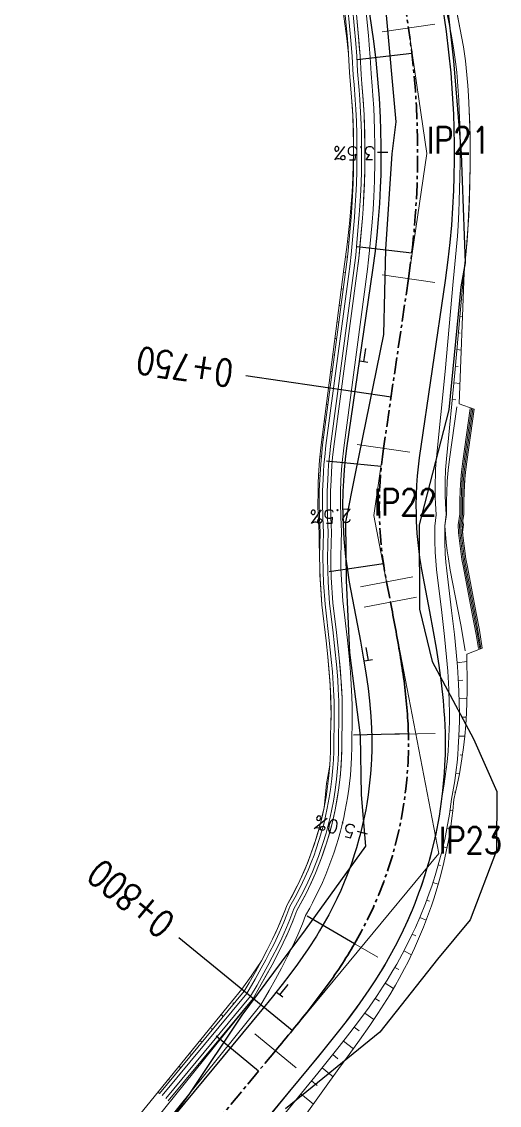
# Model space of a CAD drawing. Extents: x 337736 to 342003, y 3067251 to 3069533.
# Drawn here: x 338776.3 to 338812.1, y 3068754.5 to 3068835.9 of the extents above; entities that cross this region are included whole.
import ezdxf
from ezdxf.enums import TextEntityAlignment as Align

# ---------------------------------------------------------------- set-up
doc = ezdxf.new("R2010")
doc.units = 0
doc.header["$MEASUREMENT"] = 0
doc.linetypes.add('Center', pattern=[2, 1.25, -0.25, 0.25, -0.25])
for name, color, linetype, lineweight in [('BEC', 3, 'Continuous', 13), ('BES', 3, 'Continuous', 13), ('CFHatchLines', 4, 'Continuous', 0), ('Chainage', 7, 'Continuous', 25), ('Drain', 3, 'Continuous', 9), ('IP_Line', 150, 'Continuous', 9), ('LeftRoadExtreme', 7, 'Continuous', 13), ('RC', 9, 'Center', 30), ('Retaining Wall', 140, 'Continuous', 9), ('RightRoadExtreme', 7, 'Continuous', 13), ('Road Width', 6, 'Continuous', 25), ('Shoulder', 30, 'Continuous', 15)]:
    doc.layers.add(name, color=color, linetype=linetype, lineweight=lineweight)
for name, color, linetype in [('IPName', 7, 'Continuous'), ('RoadEdge', 51, 'Continuous'), ('Super-Elevation', 1, 'Continuous')]:
    doc.layers.add(name, color=color, linetype=linetype)
doc.styles.get("Standard").update_dxf_attribs({"font": 'simplex.shx'})

msp = doc.modelspace()

# ---------------------------------------------------------------- linework, layer by layer
at = {"layer": 'BEC'}
for points in [[(338807.3, 3068835.699), (338803.342, 3068835.122)], [(338807.295, 3068816.309), (338803.337, 3068816.889)], [(338805.426, 3068803.555), (338801.469, 3068804.135)], [(338805.636, 3068794.197), (338801.709, 3068793.441)], [(338807.308, 3068782.446), (338803.309, 3068782.352)], [(338803.007, 3068765.645), (338799.546, 3068767.649)]]:
    msp.add_lwpolyline(points, dxfattribs=at)
at = {"layer": 'BES'}
for points in [[(338807.3, 3068835.699), (338803.342, 3068835.122)], [(338807.295, 3068816.309), (338803.337, 3068816.889)], [(338805.426, 3068803.555), (338801.469, 3068804.135)], [(338805.636, 3068794.197), (338801.709, 3068793.441)], [(338805.93, 3068792.675), (338802.002, 3068791.918)], [(338796.885, 3068757.336), (338793.804, 3068759.887)]]:
    msp.add_lwpolyline(points, dxfattribs=at)
at = {"layer": 'CFHatchLines'}
for p, q in [((338800.596, 3068835.607), (338800.556, 3068835.602)), ((338809.299, 3068834.789), (338809.299, 3068834.789)), ((338800.751, 3068834.394), (338800.717, 3068834.389)), ((338800.839, 3068833.236), (338800.839, 3068833.236)), ((338809.517, 3068833.481), (338809.517, 3068833.481)), ((338800.904, 3068832.078), (338800.904, 3068832.078)), ((338809.679, 3068832.165), (338809.679, 3068832.165)), ((338801.003, 3068830.924), (338801.003, 3068830.924)), ((338809.784, 3068830.843), (338809.784, 3068830.843)), ((338801.086, 3068829.769), (338801.086, 3068829.769)), ((338809.864, 3068829.52), (338809.864, 3068829.52)), ((338801.147, 3068828.613), (338801.147, 3068828.613)), ((338809.919, 3068828.195), (338809.919, 3068828.195)), ((338801.186, 3068827.456), (338801.186, 3068827.456)), ((338809.948, 3068826.869), (338809.948, 3068826.869)), ((338801.2, 3068826.299), (338801.198, 3068826.299)), ((338801.197, 3068825.141), (338801.178, 3068825.141)), ((338809.951, 3068825.543), (338809.951, 3068825.543)), ((338809.929, 3068824.218), (338809.929, 3068824.218)), ((338801.151, 3068823.984), (338801.135, 3068823.985)), ((338801.118, 3068822.827), (338801.07, 3068822.83)), ((338809.896, 3068822.892), (338809.9, 3068822.892)), ((338801.014, 3068821.674), (338800.983, 3068821.676)), ((338809.842, 3068821.566), (338809.849, 3068821.566)), ((338800.951, 3068820.518), (338800.874, 3068820.525)), ((338809.769, 3068820.242), (338809.773, 3068820.241)), ((338800.797, 3068819.37), (338800.743, 3068819.376)), ((338809.665, 3068818.918), (338809.671, 3068818.917)), ((338800.742, 3068818.211), (338800.59, 3068818.231)), ((338809.541, 3068817.595), (338809.544, 3068817.595)), ((338800.521, 3068817.054), (338800.447, 3068817.065)), ((338809.414, 3068816.273), (338809.46, 3068816.266)), ((338800.43, 3068815.804), (338800.287, 3068815.825)), ((338800.197, 3068814.575), (338800.127, 3068814.585)), ((338809.3, 3068815.01), (338809.356, 3068815.001)), ((338809.188, 3068813.763), (338809.367, 3068813.737)), ((338800.101, 3068813.326), (338799.966, 3068813.345)), ((338799.872, 3068812.096), (338799.806, 3068812.106)), ((338809.075, 3068812.516), (338809.198, 3068812.498)), ((338808.963, 3068811.269), (338809.276, 3068811.223)), ((338799.772, 3068810.847), (338799.645, 3068810.866)), ((338799.546, 3068809.617), (338799.485, 3068809.626)), ((338808.85, 3068810.022), (338809.041, 3068809.994)), ((338808.73, 3068808.777), (338809.185, 3068808.71)), ((338799.443, 3068808.369), (338799.324, 3068808.386)), ((338799.221, 3068807.138), (338799.164, 3068807.146)), ((338808.605, 3068807.531), (338808.872, 3068807.492)), ((338799.114, 3068805.89), (338799.004, 3068805.906)), ((338810.136, 3068806.044), (338810.136, 3068806.044)), ((338798.896, 3068804.658), (338798.843, 3068804.666)), ((338809.962, 3068804.806), (338809.962, 3068804.806)), ((338798.783, 3068803.243), (338798.681, 3068803.254)), ((338809.787, 3068803.568), (338809.787, 3068803.568)), ((338809.636, 3068802.456), (338809.636, 3068802.456)), ((338798.625, 3068801.811), (338798.576, 3068801.814)), ((338809.54, 3068801.474), (338809.54, 3068801.474)), ((338809.485, 3068800.489), (338809.485, 3068800.489)), ((338798.624, 3068800.37), (338798.53, 3068800.372)), ((338798.59, 3068798.931), (338798.544, 3068798.931)), ((338809.471, 3068799.504), (338809.471, 3068799.504)), ((338809.402, 3068798.514), (338809.402, 3068798.514)), ((338798.705, 3068797.497), (338798.619, 3068797.492)), ((338809.379, 3068797.52), (338809.379, 3068797.52)), ((338809.482, 3068796.532), (338809.482, 3068796.532)), ((338798.651, 3068796.047), (338798.645, 3068796.047)), ((338809.626, 3068795.55), (338809.626, 3068795.55)), ((338798.669, 3068794.592), (338798.669, 3068794.592)), ((338809.828, 3068794.466), (338809.828, 3068794.466)), ((338810.064, 3068793.239), (338810.064, 3068793.239)), ((338798.744, 3068793.132), (338798.744, 3068793.132)), ((338798.842, 3068791.84), (338798.842, 3068791.84)), ((338810.303, 3068791.989), (338810.303, 3068791.989)), ((338810.54, 3068790.707), (338810.54, 3068790.707)), ((338798.992, 3068790.601), (338798.992, 3068790.601)), ((338799.134, 3068789.386), (338799.134, 3068789.386)), ((338810.768, 3068789.39), (338810.768, 3068789.39)), ((338799.26, 3068788.197), (338799.26, 3068788.197)), ((338808.966, 3068787.745), (338809.698, 3068787.852)), ((338799.366, 3068787.036), (338799.366, 3068787.036)), ((338799.445, 3068785.902), (338799.445, 3068785.902)), ((338809.06, 3068786.396), (338809.389, 3068786.436)), ((338809.12, 3068785.026), (338809.705, 3068785.079)), ((338799.494, 3068784.798), (338799.494, 3068784.798)), ((338799.508, 3068783.725), (338799.508, 3068783.725)), ((338809.393, 3068783.652), (338809.648, 3068783.666)), ((338799.483, 3068782.685), (338799.483, 3068782.685)), ((338809.104, 3068782.233), (338809.539, 3068782.24)), ((338799.468, 3068781.674), (338799.468, 3068781.674)), ((338799.446, 3068780.668), (338799.446, 3068780.668)), ((338809.192, 3068780.822), (338809.371, 3068780.818)), ((338799.366, 3068779.664), (338799.349, 3068779.666)), ((338808.862, 3068779.43), (338809.144, 3068779.411)), ((338799.278, 3068778.663), (338799.157, 3068778.678)), ((338799.105, 3068777.672), (338799.077, 3068777.676)), ((338808.757, 3068778.033), (338808.859, 3068778.022)), ((338798.944, 3068776.679), (338798.944, 3068776.679)), ((338808.44, 3068776.664), (338808.645, 3068776.633)), ((338798.715, 3068775.699), (338798.715, 3068775.699)), ((338808.202, 3068775.288), (338808.329, 3068775.263)), ((338798.445, 3068774.73), (338798.445, 3068774.73)), ((338798.135, 3068773.772), (338798.135, 3068773.772)), ((338807.907, 3068773.924), (338808.211, 3068773.852)), ((338797.786, 3068772.829), (338797.786, 3068772.829)), ((338807.555, 3068772.573), (338807.731, 3068772.524)), ((338797.398, 3068771.901), (338797.398, 3068771.901)), ((338807.148, 3068771.239), (338807.546, 3068771.108)), ((338796.971, 3068770.989), (338796.971, 3068770.989)), ((338796.507, 3068770.097), (338796.507, 3068770.097)), ((338806.685, 3068769.922), (338806.906, 3068769.839)), ((338796.067, 3068769.175), (338796.067, 3068769.175)), ((338795.672, 3068768.194), (338795.672, 3068768.194)), ((338806.168, 3068768.625), (338806.651, 3068768.421)), ((338795.224, 3068767.198), (338795.224, 3068767.198)), ((338805.597, 3068767.352), (338805.858, 3068767.229)), ((338794.728, 3068766.188), (338794.728, 3068766.188)), ((338804.974, 3068766.103), (338805.532, 3068765.81)), ((338794.189, 3068765.165), (338794.178, 3068765.174)), ((338804.294, 3068764.873), (338804.589, 3068764.701)), ((338793.612, 3068764.129), (338793.559, 3068764.171)), ((338793.004, 3068763.079), (338792.807, 3068763.241)), ((338803.575, 3068763.688), (338804.196, 3068763.294)), ((338792.227, 3068762.134), (338792.133, 3068762.212)), ((338802.823, 3068762.545), (338803.149, 3068762.323)), ((338802.046, 3068761.441), (338802.727, 3068760.947)), ((338791.433, 3068761.174), (338791.255, 3068761.322)), ((338790.636, 3068760.211), (338790.552, 3068760.281)), ((338801.252, 3068760.372), (338801.608, 3068760.101)), ((338789.838, 3068759.249), (338789.679, 3068759.381)), ((338800.447, 3068759.334), (338801.19, 3068758.747)), ((338788.966, 3068758.348), (338788.891, 3068758.411)), ((338799.637, 3068758.323), (338800.025, 3068758.008)), ((338788.244, 3068757.323), (338788.103, 3068757.44)), ((338798.833, 3068757.33), (338799.657, 3068756.652)), ((338787.381, 3068756.415), (338787.315, 3068756.47)), ((338798.039, 3068756.354), (338798.48, 3068755.989)), ((338786.65, 3068755.397), (338786.527, 3068755.499)), ((338797.25, 3068755.385), (338798.191, 3068754.605))]:
    msp.add_line(p, q, dxfattribs=at)
at = {"layer": 'Chainage'}
for p, q in [((338804.012, 3068807.699), (338793.128, 3068809.294)), ((338796.603, 3068760.139), (338788.085, 3068767.099))]:
    msp.add_line(p, q, dxfattribs=at)
at = {"layer": 'Drain'}
for points in [[(338800.518, 3068836.859), (338800.708, 3068834.866), (338800.789, 3068833.931), (338800.854, 3068833.004), (338800.904, 3068832.078), (338801.056, 3068830.231), (338801.113, 3068829.307), (338801.157, 3068828.382), (338801.186, 3068827.456), (338801.201, 3068826.53), (338801.202, 3068825.604), (338801.188, 3068824.678), (338801.16, 3068823.752), (338801.118, 3068822.827), (338801.062, 3068821.903), (338801.01, 3068821.21), (338800.766, 3068818.441), (338800.628, 3068817.291), (338798.878, 3068804.102), (338798.783, 3068803.243), (338798.732, 3068802.669), (338798.659, 3068801.52), (338798.629, 3068800.658), (338798.621, 3068799.795), (338798.644, 3068798.645), (338798.705, 3068797.497), (338798.669, 3068796.629), (338798.654, 3068795.758), (338798.662, 3068794.884), (338798.692, 3068794.009), (338798.812, 3068792.089), (338799.134, 3068789.386), (338799.26, 3068788.197), (338799.347, 3068787.266), (338799.417, 3068786.352), (338799.458, 3068785.679), (338799.487, 3068785.017), (338799.507, 3068784.15), (338799.498, 3068783.097), (338799.461, 3068782.278), (338799.468, 3068781.674), (338799.46, 3068781.07), (338799.414, 3068780.065), (338799.346, 3068779.263), (338799.252, 3068778.463), (338799.132, 3068777.667), (338798.985, 3068776.876), (338798.857, 3068776.286), (338798.715, 3068775.699), (338798.558, 3068775.116), (338798.386, 3068774.537), (338798.201, 3068773.963), (338798, 3068773.393), (338797.786, 3068772.829), (338797.558, 3068772.27), (338797.232, 3068771.534), (338796.971, 3068770.989), (338796.603, 3068770.274), (338796.208, 3068769.562), (338795.992, 3068768.98), (338795.672, 3068768.194), (338795.318, 3068767.398), (338795.031, 3068766.796), (338794.728, 3068766.188), (338794.3, 3068765.371), (338793.847, 3068764.545), (338793.373, 3068763.711), (338793.004, 3068763.079), (338786.65, 3068755.397)], [(338800.766, 3068836.895), (338801.018, 3068834.196), (338801.087, 3068833.266), (338801.169, 3068831.871), (338801.233, 3068831.176), (338801.321, 3068830.017), (338801.363, 3068829.321), (338801.407, 3068828.392), (338801.436, 3068827.462), (338801.451, 3068826.532), (338801.452, 3068825.602), (338801.438, 3068824.672), (338801.41, 3068823.743), (338801.368, 3068822.814), (338801.327, 3068822.118), (338801.26, 3068821.19), (338801.014, 3068818.41), (338800.934, 3068817.716), (338800.81, 3068816.759), (338799.126, 3068804.068), (338799.032, 3068803.216), (338798.981, 3068802.646), (338798.94, 3068802.076), (338798.909, 3068801.506), (338798.879, 3068800.649), (338798.871, 3068799.793), (338798.894, 3068798.651), (338798.919, 3068798.081), (338798.954, 3068797.511), (338798.918, 3068796.649), (338798.903, 3068795.785), (338798.917, 3068794.628), (338798.953, 3068793.758), (338799.057, 3068792.136), (338799.406, 3068789.191), (338799.552, 3068787.771), (338799.613, 3068787.075), (338799.706, 3068785.712), (338799.743, 3068784.825), (338799.756, 3068784.173), (338799.752, 3068783.321), (338799.733, 3068782.695), (338799.711, 3068782.284), (338799.718, 3068781.673), (338799.71, 3068781.064), (338799.687, 3068780.454), (338799.649, 3068779.845), (338799.574, 3068779.035), (338799.472, 3068778.228), (338799.378, 3068777.626), (338799.23, 3068776.826), (338799.101, 3068776.23), (338798.957, 3068775.637), (338798.798, 3068775.048), (338798.625, 3068774.463), (338798.372, 3068773.69), (338798.235, 3068773.307), (338798.019, 3068772.737), (338797.788, 3068772.172), (338797.543, 3068771.614), (338797.195, 3068770.879), (338796.823, 3068770.155), (338796.425, 3068769.437), (338796.205, 3068768.849), (338795.966, 3068768.256), (338795.616, 3068767.457), (338795.235, 3068766.65), (338794.929, 3068766.039), (338794.608, 3068765.425), (338794.274, 3068764.805), (338793.808, 3068763.973), (338793.198, 3068762.921), (338786.842, 3068755.238)], [(338801.112, 3068836.946), (338801.365, 3068834.243), (338801.434, 3068833.308), (338801.501, 3068832.138), (338801.62, 3068830.74), (338801.67, 3068830.04), (338801.725, 3068829.106), (338801.765, 3068828.172), (338801.786, 3068827.471), (338801.801, 3068826.535), (338801.802, 3068825.6), (338801.788, 3068824.665), (338801.76, 3068823.73), (338801.717, 3068822.795), (338801.627, 3068821.395), (338801.448, 3068819.298), (338801.361, 3068818.366), (338801.222, 3068817.204), (338799.473, 3068804.022), (338799.408, 3068803.459), (338799.33, 3068802.614), (338799.289, 3068802.05), (338799.258, 3068801.485), (338799.229, 3068800.637), (338799.221, 3068799.79), (338799.244, 3068798.66), (338799.304, 3068797.531), (338799.266, 3068796.678), (338799.25, 3068795.536), (338799.263, 3068794.677), (338799.298, 3068793.816), (338799.401, 3068792.203), (338799.64, 3068790.224), (338799.777, 3068789.014), (338799.939, 3068787.362), (338800.011, 3068786.439), (338800.053, 3068785.757), (338800.091, 3068784.864), (338800.104, 3068784.205), (338800.102, 3068783.343), (338800.061, 3068782.293), (338800.068, 3068781.673), (338800.06, 3068781.055), (338800.036, 3068780.436), (338799.998, 3068779.819), (338799.922, 3068778.997), (338799.819, 3068778.179), (338799.688, 3068777.364), (338799.573, 3068776.756), (338799.442, 3068776.152), (338799.296, 3068775.55), (338799.135, 3068774.953), (338798.898, 3068774.163), (338798.564, 3068773.187), (338798.344, 3068772.609), (338798.11, 3068772.036), (338797.776, 3068771.282), (338797.417, 3068770.539), (338797.131, 3068769.99), (338796.727, 3068769.261), (338796.425, 3068768.467), (338796.174, 3068767.866), (338795.812, 3068767.057), (338795.519, 3068766.446), (338795.104, 3068765.625), (338794.776, 3068765.006), (338794.318, 3068764.173), (338793.961, 3068763.544), (338793.469, 3068762.7), (338787.112, 3068755.015)], [(338801.359, 3068836.982), (338801.593, 3068834.512), (338801.683, 3068833.338), (338801.767, 3068831.929), (338801.831, 3068831.227), (338801.92, 3068830.057), (338801.986, 3068828.884), (338802.015, 3068828.181), (338802.036, 3068827.477), (338802.051, 3068826.537), (338802.052, 3068825.598), (338802.038, 3068824.659), (338802.01, 3068823.72), (338801.967, 3068822.782), (338801.91, 3068821.845), (338801.858, 3068821.142), (338801.609, 3068818.334), (338801.469, 3068817.168), (338799.72, 3068803.988), (338799.628, 3068803.151), (338799.579, 3068802.591), (338799.508, 3068801.47), (338799.479, 3068800.629), (338799.471, 3068799.787), (338799.494, 3068798.666), (338799.553, 3068797.546), (338799.516, 3068796.699), (338799.499, 3068795.849), (338799.504, 3068794.997), (338799.531, 3068794.142), (338799.646, 3068792.25), (338799.914, 3068790.026), (338800.023, 3068789.059), (338800.186, 3068787.402), (338800.242, 3068786.705), (338800.301, 3068785.79), (338800.332, 3068785.114), (338800.353, 3068784.228), (338800.351, 3068783.359), (338800.34, 3068782.931), (338800.311, 3068782.299), (338800.318, 3068781.673), (338800.31, 3068781.048), (338800.296, 3068780.632), (338800.262, 3068780.008), (338800.192, 3068779.177), (338800.095, 3068778.35), (338799.97, 3068777.526), (338799.818, 3068776.707), (338799.685, 3068776.096), (338799.538, 3068775.488), (338799.376, 3068774.885), (338799.198, 3068774.286), (338799.006, 3068773.691), (338798.799, 3068773.101), (338798.577, 3068772.517), (338798.34, 3068771.939), (338798.003, 3068771.177), (338797.64, 3068770.426), (338797.352, 3068769.872), (338796.944, 3068769.136), (338796.717, 3068768.536), (338796.384, 3068767.729), (338796.112, 3068767.119), (338795.722, 3068766.301), (338795.517, 3068765.889), (338795.086, 3068765.061), (338794.631, 3068764.228), (338794.156, 3068763.388), (338793.663, 3068762.541), (338787.305, 3068754.855)]]:
    msp.add_lwpolyline(points, dxfattribs=at)
at = {"layer": 'IP_Line'}
for points in [[(338805.321, 3068835.411), (338806.694, 3068826.004), (338805.316, 3068816.599)], [(338803.447, 3068803.845), (338802.71, 3068798.813), (338803.673, 3068793.819)], [(338803.966, 3068792.296), (338807.604, 3068773.419), (338795.344, 3068758.612)]]:
    msp.add_lwpolyline(points, dxfattribs=at)
at = {"layer": 'LeftRoadExtreme'}
msp.add_lwpolyline([(338808.766, 3068837.558), (338809.106, 3068835.832), (338809.299, 3068834.789), (338809.433, 3068834.005), (338809.597, 3068832.956), (338809.655, 3068832.429), (338809.765, 3068831.108), (338809.819, 3068830.314), (338809.877, 3068829.255), (338809.927, 3068827.93), (338809.948, 3068826.869), (338809.953, 3068826.074), (338809.946, 3068825.013), (338809.892, 3068822.626), (338809.836, 3068821.301), (338809.755, 3068819.976), (338809.648, 3068818.653), (338809.486, 3068817.067), (338809.131, 3068807.202), (338810.24, 3068806.787), (338809.686, 3068802.847), (338809.636, 3068802.456), (338809.574, 3068801.867), (338809.513, 3068801.08), (338809.485, 3068800.489), (338809.472, 3068799.898), (338809.474, 3068798.912), (338809.402, 3068798.514), (338809.395, 3068798.316), (338809.433, 3068798.12), (338809.379, 3068797.52), (338809.415, 3068797.124), (338809.482, 3068796.532), (338809.563, 3068795.942), (338809.626, 3068795.55), (338809.733, 3068794.957), (338810.399, 3068791.48), (338810.633, 3068790.185), (338810.855, 3068788.854), (338809.682, 3068788.396), (338809.705, 3068787.578), (338809.718, 3068786.753), (338809.716, 3068785.64), (338809.698, 3068784.798), (338809.663, 3068783.95), (338809.611, 3068783.097), (338809.539, 3068782.24), (338809.445, 3068781.385), (338809.33, 3068780.535), (338809.144, 3068779.411), (338808.98, 3068778.575), (338808.729, 3068777.471), (338808.645, 3068776.633), (338808.577, 3068776.074), (338808.457, 3068775.239), (338808.317, 3068774.406), (338808.155, 3068773.575), (338807.973, 3068772.749), (338807.77, 3068771.926), (338807.623, 3068771.38), (338807.467, 3068770.836), (338807.215, 3068770.025), (338807.036, 3068769.488), (338806.751, 3068768.687), (338806.445, 3068767.892), (338806.23, 3068767.366), (338805.773, 3068766.325), (338805.282, 3068765.298), (338805.023, 3068764.791), (338804.614, 3068764.031), (338804.337, 3068763.538), (338803.911, 3068762.812), (338803.474, 3068762.101), (338803.029, 3068761.404), (338802.424, 3068760.496), (338801.655, 3068759.393), (338800.88, 3068758.322), (338800.104, 3068757.279), (338788.411, 3068740.957)], dxfattribs=at)
at = {"layer": 'RC', "linetype": 'Center'}
msp.add_lwpolyline([(338801.837, 3068859.283), (338805.321, 3068835.411), (338805.321, 3068835.411, -0.072736), (338805.316, 3068816.599), (338805.316, 3068816.599), (338803.447, 3068803.845), (338803.447, 3068803.845, 0.084164), (338803.673, 3068793.819), (338803.673, 3068793.819), (338803.966, 3068792.296), (338804.013, 3068792.051), (338804.061, 3068791.805), (338804.108, 3068791.56), (338804.155, 3068791.314), (338804.201, 3068791.068), (338804.248, 3068790.823), (338804.294, 3068790.577), (338804.34, 3068790.331), (338804.386, 3068790.086), (338804.431, 3068789.84), (338804.475, 3068789.594), (338804.519, 3068789.348), (338804.562, 3068789.101), (338804.605, 3068788.855), (338804.647, 3068788.608), (338804.688, 3068788.362), (338804.728, 3068788.115), (338804.768, 3068787.868), (338804.806, 3068787.621), (338804.844, 3068787.374), (338804.88, 3068787.127), (338804.916, 3068786.879), (338804.95, 3068786.632), (338804.983, 3068786.384), (338805.015, 3068786.136), (338805.046, 3068785.888), (338805.075, 3068785.64), (338805.103, 3068785.391), (338805.129, 3068785.142), (338805.154, 3068784.894), (338805.177, 3068784.645), (338805.199, 3068784.396), (338805.219, 3068784.147), (338805.237, 3068783.897), (338805.254, 3068783.648), (338805.269, 3068783.398), (338805.282, 3068783.149), (338805.293, 3068782.899), (338805.302, 3068782.649), (338805.308, 3068782.399, -0.138011), (338801.276, 3068766.647), (338801.15, 3068766.431), (338801.023, 3068766.216), (338800.893, 3068766.002), (338800.762, 3068765.79), (338800.629, 3068765.578), (338800.494, 3068765.367), (338800.359, 3068765.157), (338800.221, 3068764.948), (338800.082, 3068764.74), (338799.942, 3068764.533), (338799.801, 3068764.327), (338799.659, 3068764.122), (338799.515, 3068763.917), (338799.37, 3068763.713), (338799.224, 3068763.51), (338799.077, 3068763.308), (338798.929, 3068763.107), (338798.78, 3068762.906), (338798.63, 3068762.706), (338798.479, 3068762.507), (338798.327, 3068762.308), (338798.175, 3068762.11), (338798.021, 3068761.912), (338797.867, 3068761.715), (338797.713, 3068761.519), (338797.558, 3068761.323), (338797.402, 3068761.127), (338797.246, 3068760.932), (338797.089, 3068760.737), (338796.932, 3068760.543), (338796.774, 3068760.349), (338796.616, 3068760.155), (338796.458, 3068759.962), (338796.299, 3068759.768), (338796.14, 3068759.575), (338795.981, 3068759.383), (338795.822, 3068759.19), (338795.663, 3068758.997), (338795.504, 3068758.804), (338795.344, 3068758.612), (338778.486, 3068738.25)], format="xyb", dxfattribs=at)
at = {"layer": 'Retaining Wall'}
for points in [[(338808.954, 3068806.975), (338808.399, 3068803.031), (338808.301, 3068802.205), (338808.23, 3068801.375), (338808.186, 3068800.544), (338808.172, 3068799.92), (338808.175, 3068798.88), (338808.039, 3068798.039), (338808.083, 3068797.412), (338808.143, 3068796.787), (338808.219, 3068796.163), (338808.31, 3068795.541), (338808.456, 3068794.711), (338809.026, 3068791.748), (338809.261, 3068790.477), (338809.571, 3068788.651)], [(338809.944, 3068806.83), (338809.389, 3068802.89), (338809.295, 3068802.096), (338809.241, 3068801.499), (338809.193, 3068800.702), (338809.172, 3068799.903), (338809.174, 3068798.905), (338809.037, 3068798.097), (338809.08, 3068797.495), (338809.16, 3068796.694), (338809.238, 3068796.096), (338809.33, 3068795.5), (338809.438, 3068794.901), (338810.104, 3068791.426), (338810.383, 3068789.87), (338810.559, 3068788.807)], [(338810.043, 3068806.816), (338809.488, 3068802.876), (338809.394, 3068802.085), (338809.327, 3068801.292), (338809.285, 3068800.498), (338809.272, 3068799.901), (338809.274, 3068798.907), (338809.137, 3068798.103), (338809.18, 3068797.503), (338809.237, 3068796.905), (338809.309, 3068796.309), (338809.396, 3068795.714), (338809.498, 3068795.122), (338810.249, 3068791.188), (338810.436, 3068790.15), (338810.657, 3068788.823)], [(338810.141, 3068806.801), (338809.587, 3068802.862), (338809.493, 3068802.074), (338809.426, 3068801.285), (338809.385, 3068800.494), (338809.372, 3068799.9), (338809.374, 3068798.91), (338809.237, 3068798.108), (338809.279, 3068797.511), (338809.336, 3068796.916), (338809.408, 3068796.322), (338809.527, 3068795.533), (338810.348, 3068791.206), (338810.58, 3068789.904), (338810.756, 3068788.838)], [(338810.24, 3068806.787), (338809.686, 3068802.847), (338809.593, 3068802.064), (338809.526, 3068801.277), (338809.485, 3068800.489), (338809.472, 3068799.898), (338809.474, 3068798.912), (338809.337, 3068798.114), (338809.396, 3068797.322), (338809.458, 3068796.729), (338809.507, 3068796.335), (338809.626, 3068795.55), (338809.733, 3068794.957), (338810.399, 3068791.48), (338810.633, 3068790.185), (338810.855, 3068788.854)], [(338810.24, 3068806.787), (338809.686, 3068802.847), (338809.593, 3068802.064), (338809.526, 3068801.277), (338809.485, 3068800.489), (338809.472, 3068799.898), (338809.474, 3068798.912), (338809.337, 3068798.114), (338809.396, 3068797.322), (338809.458, 3068796.729), (338809.507, 3068796.335), (338809.626, 3068795.55), (338809.733, 3068794.957), (338810.399, 3068791.48), (338810.633, 3068790.185), (338810.855, 3068788.854)]]:
    msp.add_lwpolyline(points, dxfattribs=at)
at = {"layer": 'RightRoadExtreme'}
msp.add_lwpolyline([(338800.39, 3068836.841), (338800.688, 3068834.619), (338800.774, 3068833.929), (338800.823, 3068833.467), (338800.904, 3068832.078), (338801.056, 3068830.231), (338801.137, 3068828.845), (338801.18, 3068827.688), (338801.198, 3068826.762), (338801.196, 3068826.067), (338801.178, 3068825.141), (338801.146, 3068824.216), (338801.085, 3068823.061), (338801.003, 3068821.907), (338800.921, 3068820.985), (338800.85, 3068820.295), (338800.714, 3068819.147), (338800.59, 3068818.231), (338800.479, 3068817.312), (338798.773, 3068804.116), (338798.655, 3068802.966), (338798.576, 3068801.814), (338798.55, 3068801.238), (338798.534, 3068800.661), (338798.531, 3068799.507), (338798.567, 3068798.355), (338798.619, 3068797.492), (338798.622, 3068796.914), (338798.654, 3068795.758), (338798.662, 3068794.884), (338798.679, 3068794.301), (338798.707, 3068793.716), (338798.812, 3068792.089), (338799.134, 3068789.386), (338799.26, 3068788.197), (338799.366, 3068787.036), (338799.432, 3068786.127), (338799.479, 3068785.236), (338799.5, 3068784.581), (338799.508, 3068783.725), (338799.498, 3068783.097), (338799.461, 3068782.278), (338799.468, 3068781.674), (338799.46, 3068781.07), (338799.414, 3068780.065), (338799.314, 3068779.468), (338799.157, 3068778.678), (338799.097, 3068777.877), (338798.983, 3068776.876), (338798.901, 3068776.482), (338798.764, 3068775.894), (338798.612, 3068775.31), (338798.502, 3068774.923), (338798.264, 3068774.154), (338798, 3068773.393), (338797.711, 3068772.642), (338797.398, 3068771.901), (338797.059, 3068771.17), (338796.79, 3068770.63), (338796.507, 3068770.097), (338796.208, 3068769.562), (338795.992, 3068768.98), (338795.755, 3068768.391), (338795.499, 3068767.797), (338795.129, 3068766.997), (338794.728, 3068766.188), (338794.3, 3068765.371), (338794.178, 3068765.174), (338794.046, 3068764.982), (338793.507, 3068764.213), (338792.807, 3068763.241), (338792.04, 3068762.289), (338780.223, 3068747.736)], dxfattribs=at)
at = {"layer": 'Road Width'}
for points in [[(338804.513, 3068859.975), (338808.133, 3068835.165), (338808.326, 3068833.614), (338808.484, 3068832.058), (338808.605, 3068830.499), (338808.69, 3068828.938), (338808.727, 3068827.897), (338808.751, 3068826.594), (338808.751, 3068825.552), (338808.73, 3068824.249), (338808.694, 3068823.207), (338808.628, 3068821.906), (338808.536, 3068820.606), (338808.42, 3068819.309), (338808.278, 3068818.014), (338808.075, 3068816.463), (338806.124, 3068803.127), (338806.041, 3068802.451), (338805.976, 3068801.773), (338805.927, 3068801.093), (338805.896, 3068800.413), (338805.881, 3068799.505), (338805.884, 3068799.051), (338805.904, 3068798.37), (338805.956, 3068797.463), (338805.994, 3068797.01), (338806.065, 3068796.333), (338806.152, 3068795.657), (338806.295, 3068794.76), (338806.899, 3068791.604), (338807.178, 3068790.102), (338807.397, 3068788.833), (338807.598, 3068787.545), (338807.773, 3068786.24), (338807.914, 3068784.916), (338807.979, 3068784.113), (338808.013, 3068783.574), (338808.057, 3068782.488), (338808.067, 3068781.397), (338808.057, 3068780.851), (338808.026, 3068780.033), (338807.994, 3068779.488), (338807.929, 3068778.672), (338807.874, 3068778.129), (338807.775, 3068777.316), (338807.612, 3068776.237), (338807.517, 3068775.7), (338807.357, 3068774.897), (338807.239, 3068774.364), (338807.046, 3068773.568), (338806.907, 3068773.04), (338806.681, 3068772.253), (338806.519, 3068771.732), (338806.261, 3068770.955), (338806.078, 3068770.441), (338805.787, 3068769.676), (338805.583, 3068769.169), (338805.26, 3068768.417), (338804.92, 3068767.672), (338804.56, 3068766.937), (338804.31, 3068766.452), (338803.92, 3068765.732), (338803.507, 3068765.014), (338803.227, 3068764.548), (338802.796, 3068763.862), (338802.353, 3068763.189), (338801.9, 3068762.529), (338801.439, 3068761.881), (338800.813, 3068761.034), (338800.178, 3068760.206), (338799.377, 3068759.194), (338798.572, 3068758.203), (338780.553, 3068736.435)], [(338799.116, 3068858.887), (338802.684, 3068834.423), (338802.861, 3068832.997), (338803.005, 3068831.568), (338803.117, 3068830.136), (338803.195, 3068828.702), (338803.229, 3068827.744), (338803.251, 3068826.548), (338803.251, 3068825.59), (338803.232, 3068824.393), (338803.199, 3068823.436), (338803.138, 3068822.24), (338803.054, 3068821.046), (338802.947, 3068819.854), (338802.817, 3068818.664), (338802.63, 3068817.239), (338800.673, 3068803.86), (338800.574, 3068803.047), (338800.495, 3068802.233), (338800.437, 3068801.416), (338800.399, 3068800.598), (338800.381, 3068799.507), (338800.385, 3068798.961), (338800.408, 3068798.142), (338800.472, 3068797.053), (338800.517, 3068796.509), (338800.602, 3068795.694), (338800.707, 3068794.882), (338800.879, 3068793.804), (338801.721, 3068789.369), (338801.931, 3068788.173), (338802.121, 3068786.987), (338802.284, 3068785.813), (338802.391, 3068784.881), (338802.493, 3068783.725), (338802.544, 3068782.809), (338802.564, 3068782.126), (338802.568, 3068781.672), (338802.564, 3068781.218), (338802.544, 3068780.537), (338802.521, 3068780.084), (338802.472, 3068779.404), (338802.431, 3068778.952), (338802.354, 3068778.275), (338802.293, 3068777.825), (338802.188, 3068777.152), (338802.109, 3068776.705), (338801.976, 3068776.036), (338801.879, 3068775.593), (338801.718, 3068774.931), (338801.602, 3068774.492), (338801.414, 3068773.837), (338801.279, 3068773.403), (338801.064, 3068772.757), (338800.912, 3068772.329), (338800.67, 3068771.692), (338800.5, 3068771.271), (338800.232, 3068770.645), (338799.948, 3068770.025), (338799.649, 3068769.413), (338799.335, 3068768.809), (338799.005, 3068768.213), (338798.656, 3068767.617), (338798.417, 3068767.226), (338797.789, 3068766.258), (338797.393, 3068765.681), (338796.985, 3068765.107), (338796.421, 3068764.345), (338795.839, 3068763.586), (338795.089, 3068762.638), (338794.318, 3068761.689), (338776.309, 3068739.933)]]:
    msp.add_lwpolyline(points, dxfattribs=at)
at = {"layer": 'RoadEdge'}
for points in [[(338808.167, 3068837.69, 1397.694), (338808.702, 3068832.942, 1398.189), (338809.262, 3068825.984, 1398.838), (338809.566, 3068817.789, 1399.692), (338809.242, 3068815.986, 1399.898), (338808.349, 3068806.747, 1401.021), (338806.119, 3068798.103, 1401.72), (338806.147, 3068791.775, 1402.115), (338807.095, 3068787.829, 1402.357), (338810.195, 3068782.045, 1402.661), (338811.954, 3068778.082, 1402.862), (338811.912, 3068773.659, 1402.986), (338809.942, 3068768.437, 1403.138), (338807.489, 3068765.494, 1403.24), (338803.178, 3068759.997, 1403.401), (338796.103, 3068754.25, 1403.816)], [(338803.625, 3068836.655, 1397.624), (338804.381, 3068828.373, 1399.094), (338804.071, 3068825.974, 1399.204), (338803.606, 3068818.799, 1399.981), (338803.449, 3068812.394, 1400.302), (338801.319, 3068801.958, 1401.252), (338800.604, 3068798.314, 1401.456), (338800.636, 3068793.924, 1401.733), (338800.882, 3068788.511, 1402.695), (338801.704, 3068782.296, 1402.224), (338801.77, 3068777.826, 1403.074), (338802.091, 3068773.978, 1403.279), (338797.568, 3068767.701, 1403.154), (338792.823, 3068761.278, 1403.247), (338788.898, 3068755.398, 1403.654), (338785.196, 3068750.314, 1403.859)]]:
    msp.add_polyline3d(points, dxfattribs=at)
at = {"layer": 'Shoulder'}
for points in [[(338807.927, 3068837.941), (338808.364, 3068835.725), (338808.509, 3068834.952), (338808.688, 3068833.918), (338808.851, 3068832.881), (338808.932, 3068832.098), (338809.017, 3068831.052), (338809.087, 3068830.005), (338809.128, 3068829.22), (338809.169, 3068828.171), (338809.194, 3068827.122), (338809.203, 3068826.073), (338809.199, 3068825.286), (338809.18, 3068824.237), (338809.126, 3068822.402), (338809.093, 3068821.615), (338809.036, 3068820.566), (338808.982, 3068819.781), (338808.896, 3068818.734), (338808.737, 3068817.165), (338808.672, 3068816.378), (338808.063, 3068809.632), (338807.417, 3068803.172), (338807.355, 3068802.308), (338807.334, 3068801.876), (338807.317, 3068801.228), (338807.316, 3068800.581), (338807.325, 3068800.15), (338807.34, 3068799.719), (338807.385, 3068798.86), (338807.29, 3068797.995), (338807.285, 3068797.562), (338807.29, 3068796.912), (338807.323, 3068796.043), (338807.367, 3068795.391), (338807.427, 3068794.739), (338807.819, 3068791.52), (338808.025, 3068789.729), (338808.179, 3068788.164), (338808.264, 3068787.106), (338808.343, 3068785.769), (338808.38, 3068784.687), (338808.388, 3068784.142), (338808.386, 3068783.321), (338808.354, 3068782.221), (338808.285, 3068781.12), (338808.21, 3068780.299), (338808.148, 3068779.753), (338807.997, 3068778.666), (338807.811, 3068777.587), (338807.738, 3068777.046), (338807.612, 3068776.237), (338807.466, 3068775.432), (338807.239, 3068774.364), (338806.978, 3068773.304), (338806.758, 3068772.515), (338806.601, 3068771.992), (338806.349, 3068771.213), (338805.983, 3068770.185), (338805.686, 3068769.422), (338805.477, 3068768.918), (338805.149, 3068768.168), (338804.92, 3068767.672), (338804.436, 3068766.694), (338804.182, 3068766.21), (338803.786, 3068765.494), (338803.368, 3068764.78), (338803.085, 3068764.318), (338802.65, 3068763.636), (338802.353, 3068763.189), (338801.747, 3068762.311), (338800.971, 3068761.244), (338800.338, 3068760.412), (338799.538, 3068759.395), (338797.304, 3068756.638), (338786.092, 3068742.876)], [(338808.669, 3068838.049), (338809.205, 3068835.311), (338809.433, 3068834.005), (338809.597, 3068832.956), (338809.655, 3068832.429), (338809.765, 3068831.108), (338809.819, 3068830.314), (338809.877, 3068829.255), (338809.919, 3068828.195), (338809.944, 3068827.134), (338809.953, 3068826.074), (338809.946, 3068825.013), (338809.875, 3068822.362), (338809.829, 3068821.301), (338809.766, 3068820.242), (338809.709, 3068819.447), (338809.642, 3068818.653), (338809.481, 3068817.068), (338808.805, 3068809.524), (338808.16, 3068803.066), (338808.1, 3068802.226), (338808.069, 3068801.387), (338808.064, 3068800.968), (338808.069, 3068800.34), (338808.09, 3068799.713), (338808.134, 3068798.879), (338808.039, 3068798.039), (338808.035, 3068797.829), (338808.032, 3068797.408), (338808.041, 3068796.775), (338808.078, 3068795.931), (338808.125, 3068795.298), (338808.188, 3068794.66), (338808.556, 3068791.659), (338808.763, 3068789.858), (338808.896, 3068788.544), (338808.987, 3068787.477), (338809.075, 3068786.124), (338809.101, 3068785.576), (338809.127, 3068784.75), (338809.138, 3068783.916), (338809.135, 3068783.357), (338809.104, 3068782.233), (338809.056, 3068781.389), (338809.012, 3068780.827), (338808.959, 3068780.267), (338808.896, 3068779.709), (338808.786, 3068778.874), (338808.654, 3068778.044), (338808.555, 3068777.493), (338808.397, 3068776.388), (338808.202, 3068775.288), (338808.032, 3068774.468), (338807.773, 3068773.382), (338807.478, 3068772.305), (338807.318, 3068771.77), (338807.06, 3068770.974), (338806.877, 3068770.446), (338806.586, 3068769.661), (338806.168, 3068768.625), (338805.832, 3068767.858), (338805.597, 3068767.352), (338805.103, 3068766.35), (338804.843, 3068765.856), (338804.438, 3068765.123), (338804.153, 3068764.632), (338803.721, 3068763.921), (338803.427, 3068763.456), (338802.975, 3068762.77), (338802.359, 3068761.878), (338801.73, 3068761.009), (338800.931, 3068759.953), (338800.123, 3068758.926), (338798.515, 3068756.938), (338786.67, 3068742.398)], [(338802.101, 3068837.09), (338802.314, 3068834.853), (338802.375, 3068834.14), (338802.443, 3068833.19), (338802.513, 3068832.001), (338802.598, 3068831.054), (338802.652, 3068830.343), (338802.711, 3068829.394), (338802.746, 3068828.682), (338802.779, 3068827.732), (338802.801, 3068826.544), (338802.799, 3068825.355), (338802.768, 3068823.93), (338802.716, 3068822.742), (338802.658, 3068821.793), (338802.586, 3068820.845), (338802.421, 3068818.95), (338802.328, 3068818.003), (338802.242, 3068817.295), (338800.464, 3068803.888), (338800.349, 3068802.796), (338800.305, 3068802.248), (338800.256, 3068801.426), (338800.229, 3068800.604), (338800.221, 3068799.781), (338800.243, 3068798.684), (338800.302, 3068797.589), (338800.263, 3068796.761), (338800.243, 3068795.652), (338800.253, 3068794.818), (338800.285, 3068793.981), (338800.383, 3068792.392), (338800.734, 3068789.436), (338800.86, 3068788.234), (338800.965, 3068787.051), (338801.031, 3068786.119), (338801.077, 3068785.2), (338801.097, 3068784.52), (338801.102, 3068783.627), (338801.089, 3068782.967), (338801.061, 3068782.317), (338801.067, 3068781.458), (338801.045, 3068780.6), (338800.995, 3068779.743), (338800.959, 3068779.316), (338800.892, 3068778.676), (338800.838, 3068778.25), (338800.744, 3068777.613), (338800.673, 3068777.19), (338800.553, 3068776.557), (338800.464, 3068776.138), (338800.317, 3068775.511), (338800.211, 3068775.095), (338800.038, 3068774.475), (338799.915, 3068774.064), (338799.717, 3068773.451), (338799.429, 3068772.643), (338799.114, 3068771.844), (338798.861, 3068771.252), (338798.683, 3068770.861), (338798.406, 3068770.281), (338798.113, 3068769.707), (338797.911, 3068769.329), (338797.592, 3068768.76), (338797.357, 3068768.144), (338797.012, 3068767.319), (338796.634, 3068766.489), (338796.228, 3068765.655), (338795.795, 3068764.817), (338795.339, 3068763.976), (338794.862, 3068763.13), (338794.244, 3068762.067), (338781.734, 3068746.485)], [(338801.359, 3068836.982), (338801.572, 3068834.746), (338801.631, 3068834.042), (338801.683, 3068833.338), (338801.767, 3068831.929), (338801.831, 3068831.227), (338801.904, 3068830.291), (338801.986, 3068828.884), (338802.03, 3068827.711), (338802.051, 3068826.537), (338802.052, 3068825.598), (338802.043, 3068824.894), (338802.018, 3068823.955), (338801.979, 3068823.017), (338801.91, 3068821.845), (338801.858, 3068821.142), (338801.676, 3068819.036), (338801.585, 3068818.101), (338801.469, 3068817.168), (338799.72, 3068803.988), (338799.628, 3068803.151), (338799.579, 3068802.591), (338799.508, 3068801.47), (338799.479, 3068800.629), (338799.471, 3068799.787), (338799.494, 3068798.666), (338799.553, 3068797.546), (338799.516, 3068796.699), (338799.499, 3068795.849), (338799.504, 3068794.997), (338799.531, 3068794.142), (338799.646, 3068792.25), (338799.914, 3068790.026), (338800.023, 3068789.059), (338800.121, 3068788.107), (338800.224, 3068786.936), (338800.288, 3068786.017), (338800.332, 3068785.114), (338800.35, 3068784.448), (338800.354, 3068783.574), (338800.34, 3068782.931), (338800.311, 3068782.299), (338800.317, 3068781.465), (338800.296, 3068780.632), (338800.247, 3068779.8), (338800.212, 3068779.385), (338800.147, 3068778.763), (338800.095, 3068778.35), (338800.004, 3068777.732), (338799.818, 3068776.707), (338799.589, 3068775.69), (338799.432, 3068775.086), (338799.318, 3068774.685), (338799.072, 3068773.889), (338798.869, 3068773.297), (338798.726, 3068772.906), (338798.577, 3068772.517), (338798.34, 3068771.939), (338798.175, 3068771.556), (338797.915, 3068770.988), (338797.546, 3068770.241), (338797.253, 3068769.689), (338796.944, 3068769.136), (338796.637, 3068768.335), (338796.295, 3068767.526), (338795.921, 3068766.711), (338795.517, 3068765.889), (338795.086, 3068765.061), (338794.747, 3068764.437), (338794.156, 3068763.388), (338793.663, 3068762.541), (338781.156, 3068746.963)]]:
    msp.add_lwpolyline(points, dxfattribs=at)
at = {"layer": 'Super-Elevation'}
for p, q in [((338805.571, 3068833.502), (338801.474, 3068833.027)), ((338805.567, 3068818.507), (338801.47, 3068818.984)), ((338803.279, 3068802.481), (338799.175, 3068802.891)), ((338803.443, 3068795.175), (338799.361, 3068794.58)), ((338805.309, 3068782.399), (338801.186, 3068782.301)), ((338801.277, 3068766.647), (338797.707, 3068768.714)), ((338794.069, 3068757.071), (338790.891, 3068759.702))]:
    msp.add_line(p, q, dxfattribs=at)

# ---------------------------------------------------------------- texts
at = {"layer": 'Chainage', "width": 0.8}
for s, rotation, p in [('0+750', 171.66395, (338792.139, 3068809.439)), ('0+800', 140.75202, (338787.31, 3068767.731))]:
    msp.add_text(s, height=2, rotation=rotation, dxfattribs=at).set_placement(p, align=Align.MIDDLE_LEFT)
at = {"layer": 'IPName', "width": 0.8}
for s, p in [('IP21', (338806.694, 3068826.004)), ('IP22', (338802.71, 3068798.813)), ('IP23', (338807.604, 3068773.419))]:
    msp.add_text(s, height=2, dxfattribs=at).set_placement(p)
at = {"layer": 'Super-Elevation'}
for s, rotation, p in [('-3.5%', 179.98418, (338803.94, 3068826.005)), ('T', 171.66395, (338802.381, 3068810.793)), ('2.5%', 181.28581, (338801.076, 3068798.776)), ('T', 189.71298, (338802.578, 3068788.47)), ('-5.0%', 165.65146, (338802.384, 3068774.76)), ('T', 141.90578, (338796.244, 3068762.988))]:
    msp.add_text(s, height=1, rotation=rotation, dxfattribs=at).set_placement(p, align=Align.MIDDLE_LEFT)

doc.saveas('drawing.dxf')
